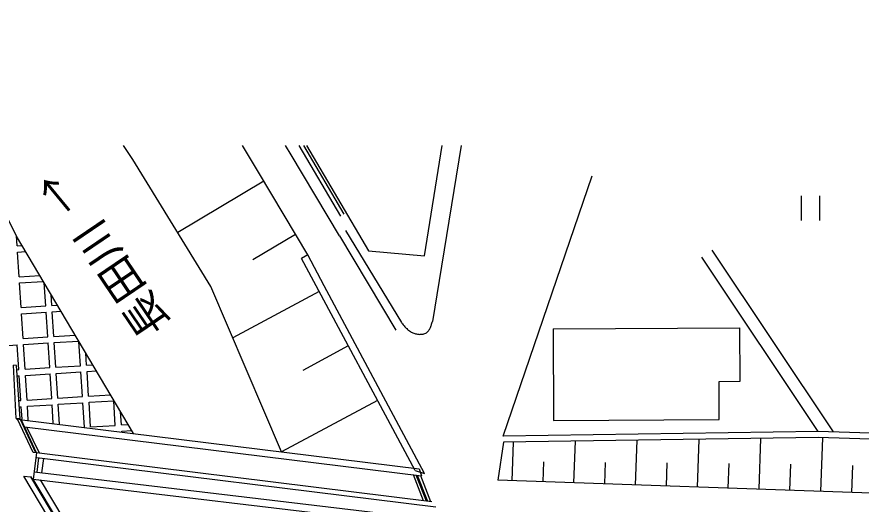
# Model space of a CAD drawing. Units: millimetres, scale not verified. Extents: x 40000 to 680000, y 20000 to 380000.
# Drawn here: x 101155 to 169480, y 280158 to 319568 of the extents above; entities that cross this region are included whole.
import ezdxf
from ezdxf.enums import TextEntityAlignment as Align

# ---------------------------------------------------------------- set-up
doc = ezdxf.new("R2010")
doc.units = ezdxf.units.MM
doc.header["$LTSCALE"] = 1000
doc.layers.add('S-BGD', color=7, linetype='Continuous', lineweight=25)
doc.styles.add('ＭＳ ゴシック', font='')
doc.styles.get('ＭＳ ゴシック').set_extended_font_data('MS Gothic')

msp = doc.modelspace()

# ---------------------------------------------------------------- linework, layer by layer
at = {"layer": 'S-BGD'}
for p, q in [((127364, 303454), (124004, 309164)), ((127651, 303623), (124390, 309164)), ((134146, 300246), (135578, 309164)), ((121147, 306273), (114169, 302118)), ((140521, 285657), (147715, 306704)), ((164621, 305087), (164621, 303087)), ((166121, 305087), (166121, 303087)), ((127747, 302285), (132284, 294848)), ((101168, 301045), (101116, 301852)), ((123705, 301977), (120244, 299916)), ((127267, 301850), (131812, 294239)), ((101168, 301045), (101576, 301072)), ((167242, 285998), (157416, 300694)), ((101201, 300547), (101862, 300589)), ((101329, 298551), (101201, 300547)), ((133379, 282873), (124186, 300027)), ((166013, 286036), (156585, 300139)), ((101329, 298551), (103006, 298659)), ((101362, 298052), (103291, 298176)), ((101491, 296056), (101362, 298052)), ((103486, 296185), (103366, 298051)), ((125617, 297356), (118623, 293608)), ((103985, 296217), (103928, 297102)), ((101491, 296056), (103486, 296185)), ((103985, 296217), (104435, 296246)), ((101523, 295557), (103519, 295686)), ((101652, 293561), (101523, 295557)), ((103647, 293690), (103519, 295686)), ((104018, 295718), (104721, 295763)), ((104146, 293722), (104018, 295718)), ((104146, 293722), (105865, 293833)), ((144549, 294323), (159667, 294408)), ((144549, 294323), (144590, 286930)), ((159691, 290094), (159667, 294408)), ((101652, 293561), (103647, 293690)), ((101684, 293062), (103680, 293191)), ((103809, 291195), (103680, 293191)), ((104179, 293223), (106151, 293351)), ((104308, 291227), (104179, 293223)), ((106303, 291356), (106178, 293305)), ((99810, 292941), (101185, 293030)), ((101314, 291034), (101185, 293030)), ((101813, 291066), (101684, 293062)), ((127979, 292949), (124291, 290973)), ((106802, 291388), (106740, 292356)), ((101813, 291066), (103809, 291195)), ((104308, 291227), (106303, 291356)), ((106802, 291388), (107295, 291420)), ((101157, 291024), (101314, 291034)), ((101189, 290525), (101346, 290535)), ((101475, 288539), (101346, 290535)), ((101845, 290567), (103841, 290696)), ((101974, 288571), (101845, 290567)), ((103970, 288700), (103841, 290696)), ((104340, 290728), (106336, 290857)), ((104469, 288733), (104340, 290728)), ((106464, 288861), (106336, 290857)), ((106835, 290889), (107580, 290938)), ((106963, 288894), (106835, 290889)), ((157984, 290084), (159691, 290094)), ((158001, 287005), (157984, 290084)), ((101318, 288529), (101475, 288539)), ((101974, 288571), (103970, 288700)), ((104469, 288733), (106464, 288861)), ((104501, 288234), (106497, 288362)), ((106625, 286376), (106497, 288362)), ((106963, 288894), (108724, 289007)), ((106996, 288395), (108991, 288524)), ((107124, 286399), (106996, 288395)), ((109120, 286528), (108991, 288524)), ((130340, 288542), (122584, 284386)), ((101350, 288030), (101507, 288040)), ((101573, 287024), (101507, 288040)), ((102006, 288073), (104002, 288201)), ((102078, 286959), (102006, 288073)), ((104099, 286700), (104002, 288201)), ((104604, 286635), (104501, 288234)), ((101595, 286977), (101110, 287041)), ((102461, 284338), (101218, 287027)), ((102699, 284309), (101457, 286995)), ((102735, 284304), (101493, 286991)), ((101595, 286977), (133703, 283013)), ((109619, 286560), (109551, 287611)), ((144590, 286930), (158001, 287005)), ((101760, 286413), (133888, 282446)), ((102973, 284275), (101965, 286388)), ((107124, 286399), (109120, 286528)), ((109619, 286560), (110154, 286594)), ((109652, 286061), (110440, 286112)), ((109656, 285986), (109652, 286061)), ((166013, 286036), (140521, 285657)), ((198623, 285017), (166013, 286036)), ((140528, 285157), (140073, 282093)), ((166009, 285536), (140528, 285157)), ((141237, 282052), (141345, 285169)), ((146234, 281878), (146351, 285244)), ((151231, 281703), (151357, 285318)), ((156228, 281529), (156362, 285393)), ((161224, 281355), (161368, 285467)), ((198576, 284519), (166009, 285536)), ((166221, 281180), (166373, 285525)), ((102735, 284304), (102461, 284338)), ((102735, 284304), (102476, 282189)), ((134725, 280335), (102735, 284304)), ((135054, 279903), (102763, 283909)), ((102907, 283891), (102770, 282736)), ((103187, 282686), (103330, 283839)), ((143735, 281965), (143792, 283586)), ((133703, 283013), (133888, 282446)), ((148732, 281791), (148793, 283536)), ((153729, 281616), (153794, 283486)), ((158726, 281442), (158796, 283436)), ((163723, 281267), (163797, 283386)), ((168720, 281093), (168796, 283270)), ((102476, 282189), (134879, 278332)), ((102546, 282763), (134292, 278983)), ((134071, 280417), (133246, 282525)), ((134297, 280389), (133472, 282497)), ((134416, 280374), (133586, 282483)), ((134663, 280343), (133839, 282452)), ((172151, 280973), (140073, 282093))]:
    msp.add_line(p, q, dxfattribs=at)
for points in [[(110585, 285867), (101130, 301825), (97217, 309740), (96249, 312396), (91085, 319568)], [(122584, 284386), (116840, 297758), (110551, 308024), (109795, 309164)], [(124693, 300318), (120792, 306870), (119404, 309164)], [(127267, 301850), (123361, 308412), (122905, 309164)], [(124604, 309164), (129621, 300638), (134146, 300246)], [(137100, 309164), (135334, 298242), (134790, 294928)], [(133379, 282873), (134152, 282623), (126032, 297826), (124693, 300318), (124186, 300027)], [(101413, 287045), (101108, 287085), (100876, 291403)], [(101413, 287045), (101134, 291366), (100876, 291403)], [(109789, 271054), (108552, 271178), (108229, 271498), (101713, 282415), (102294, 282358), (108744, 271544), (109560, 271479)], [(109560, 271479), (108744, 271544), (102294, 282358)], [(109595, 271557), (108780, 271622), (102476, 282189)], [(109749, 272154), (108966, 272216), (103059, 282120)]]:
    msp.add_lwpolyline(points, dxfattribs=at)
msp.add_open_spline([(132284, 294848), (132319, 294800), (132428, 294660), (132466, 294614), (132504, 294569), (132619, 294435), (132660, 294394), (132702, 294352), (132832, 294234), (132879, 294199), (132927, 294163), (133080, 294068), (133134, 294042), (133190, 294015), (133367, 293951), (133427, 293936), (133488, 293921), (133675, 293893), (133738, 293891), (133798, 293888), (133978, 293901), (134037, 293915), (134091, 293927), (134246, 293990), (134293, 294019), (134334, 294044), (134438, 294146), (134468, 294183), (134499, 294223), (134576, 294356), (134599, 294402), (134623, 294451), (134683, 294604), (134702, 294656), (134721, 294710), (134774, 294873), (134790, 294928)], degree=3, knots=[0, 0, 0, 0, 1, 1, 1, 2, 2, 2, 3, 3, 3, 4, 4, 4, 5, 5, 5, 6, 6, 6, 7, 7, 7, 8, 8, 8, 9, 9, 9, 10, 10, 10, 11, 11, 11, 12, 12, 12, 12], dxfattribs=at)

# ---------------------------------------------------------------- texts
at = {"layer": 'S-BGD', "style": 'ＭＳ ゴシック'}
for s, rotation, p in [('→', 129.566, (105988, 306484)), ('長田川', 124.111, (111316, 299476))]:
    msp.add_text(s, height=2566, rotation=rotation, dxfattribs=at).set_placement(p, align=Align.BOTTOM_CENTER)

doc.saveas('drawing.dxf')
